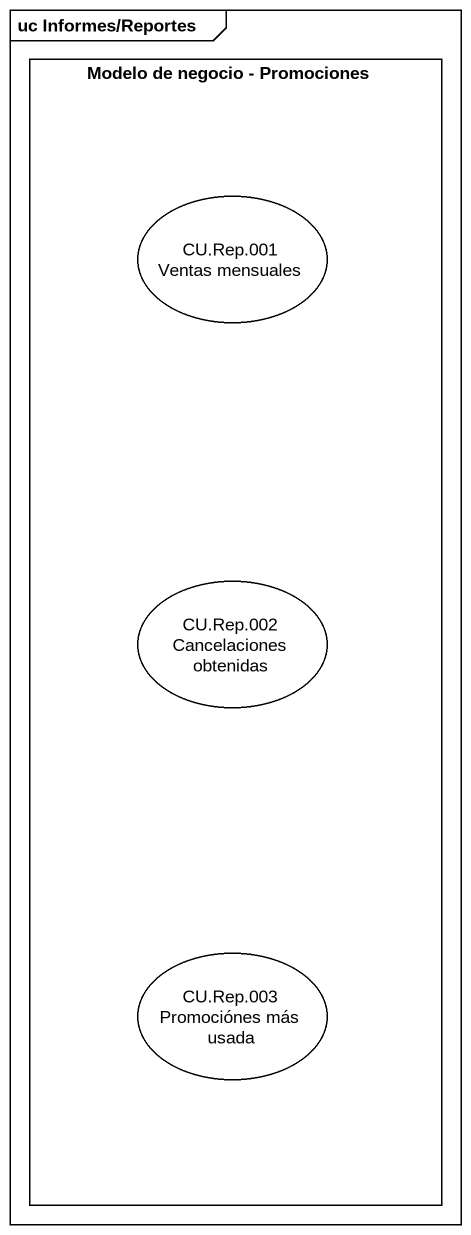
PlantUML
@startuml
mainframe uc Informes/Reportes
rectangle "Modelo de negocio - Promociones" as Modelo_de_negocio {
  usecase "CU.Rep.001 Ventas mensuales" as CU_Rep_001_Ventas_mensuales
  usecase "CU.Rep.002 Cancelaciones obtenidas" as CU_Rep_002_Cancelaciones
  usecase "CU.Rep.003 Promociónes más usada" as CU_Rep_003_Promociónes_más
}
@enduml
